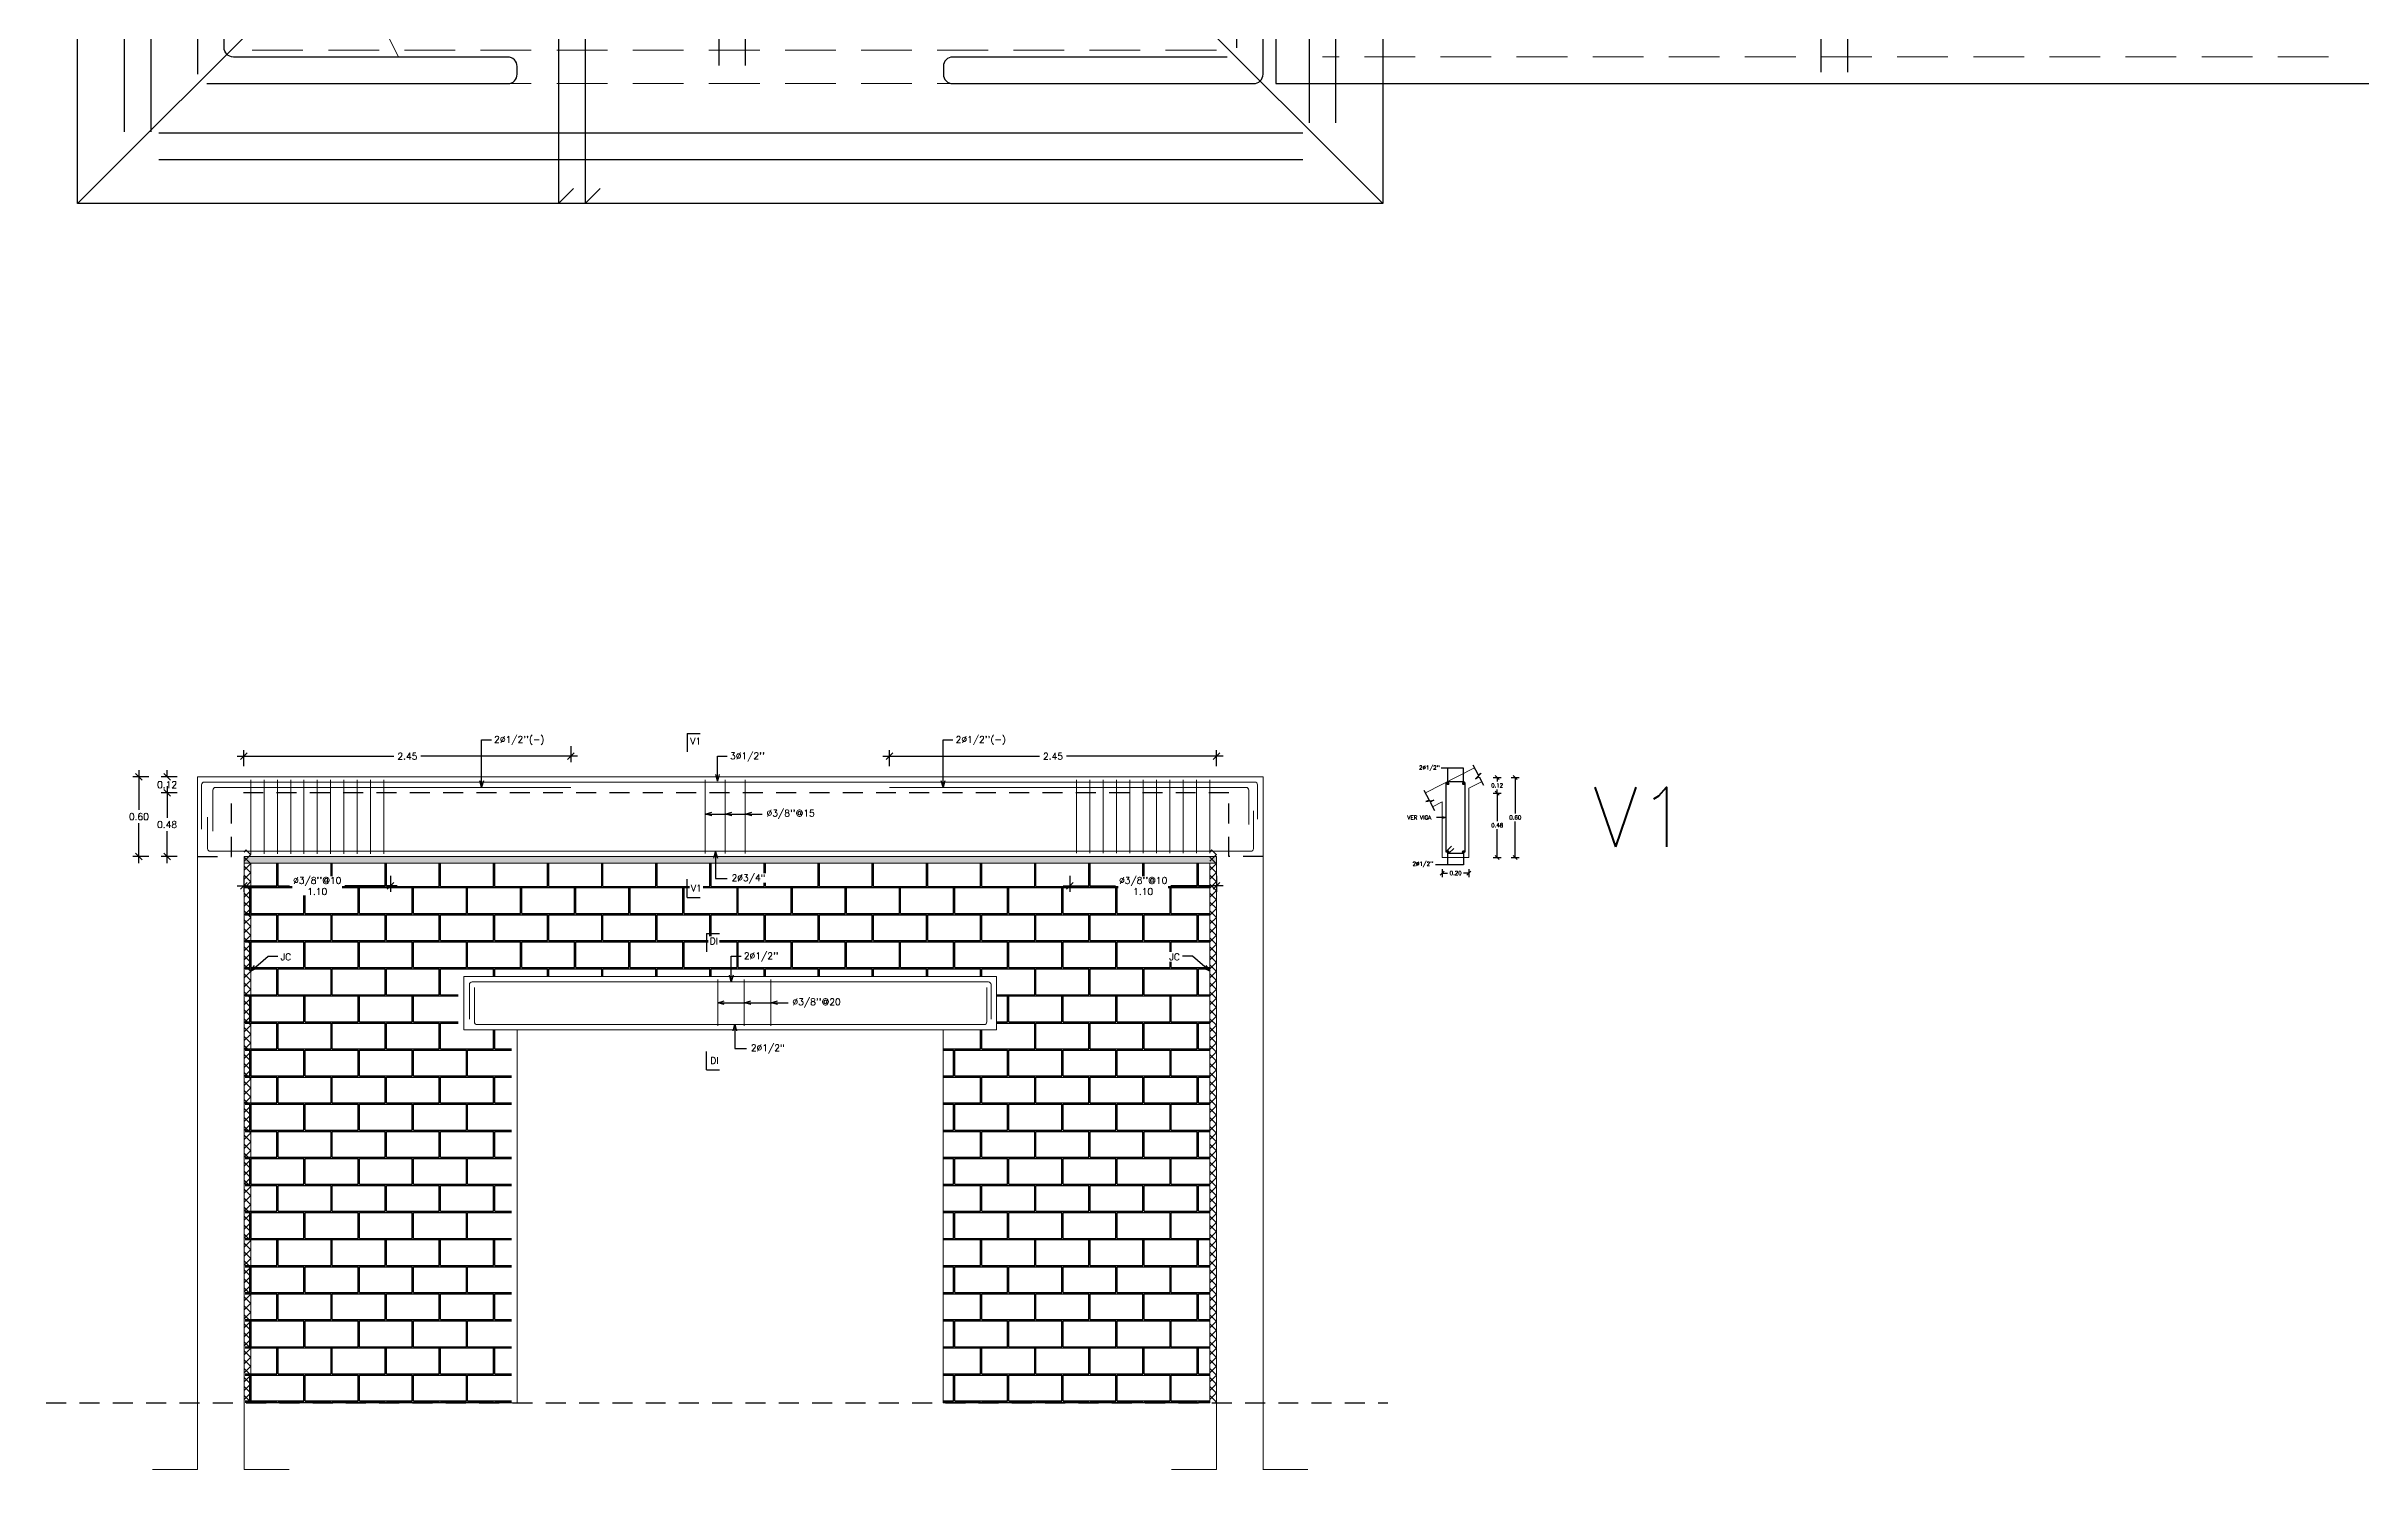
# Model space of a CAD drawing. Header units: metres. Extents: x -44 to 358, y -286 to 66.
# Drawn here: x 17.16 to 34.54, y -50.52 to -39.74 of the extents above; entities that cross this region are included whole.
import ezdxf

# ---------------------------------------------------------------- set-up
doc = ezdxf.new("R2010")
doc.units = ezdxf.units.M
doc.header["$LTSCALE"] = 0.3
doc.header["$PDMODE"] = 3
for name, pattern in [('CONTINU', [0]), ('DASHED', [0.75, 0.5, -0.25]), ('HIDDEN', [9.525, 6.35, -3.175])]:
    doc.linetypes.add(name, pattern=pattern)
doc.layers.add('A-WALL', color=7, linetype='Continuous', lineweight=30)
doc.layers.add('VIGAS', color=1, linetype='HIDDEN', lineweight=15)
for name, color, linetype in [('ACERO', 5, 'Continuous'), ('BP', 3, 'Continuous'), ('DIMTEXTO', 4, 'Continuous'), ('HATCH', 8, 'Continuous'), ('HATCH MUROS', 8, 'Continuous'), ('Losas', 8, 'Continuous'), ('REBAR', 5, 'Continuous'), ('SECCION', 1, 'Continuous'), ('texto acero', 4, 'Continuous')]:
    doc.layers.add(name, color=color, linetype=linetype)
doc.styles.add('RomanS', font='romans.shx')
doc.styles.add('SIMPLEX', font='simplex_.ttf', dxfattribs={"height": 0.2})
doc.styles.add('SMPLEX', font='simplex.shx')
doc.dimstyles.new('D-15', dxfattribs={"dimscale": 0.15, "dimtxt": 0.2, "dimasz": 0.2, "dimexe": 0.18, "dimexo": 0.2, "dimgap": 0.1, "dimtad": 0, "dimtih": 1, "dimtoh": 1, "dimzin": 0, "dimdsep": 46, "dimtxsty": 'SMPLEX', "dimblk": 'OBLIQUE', "dimcen": 0.09, "dimdle": 0.2, "dimclrd": 4, "dimclre": 4, "dimclrt": 4, "dimadec": 0, "dimazin": 0, "dimtfac": 1, "dimtofl": 0, "dimtmove": 0, "dimatfit": 3, "dimldrblk": 'OPEN30', "dimfxl": 1, "dimtolj": 1, "dimtzin": 0, "dimarcsym": 0})
doc.dimstyles.new('DIM-15', dxfattribs={"dimscale": 0.15, "dimtxt": 0.2, "dimasz": 0.2, "dimexe": 0.2, "dimexo": 0.1, "dimgap": 0.1, "dimtad": 0, "dimtih": 1, "dimtoh": 1, "dimzin": 0, "dimdsep": 46, "dimtxsty": 'RomanS', "dimblk1": 'OBLIQUE', "dimblk2": 'OBLIQUE', "dimsah": 1, "dimcen": 0.09, "dimclrd": 4, "dimclre": 4, "dimclrt": 4, "dimadec": 0, "dimazin": 0, "dimtfac": 1, "dimtofl": 0, "dimtmove": 1, "dimatfit": 3, "dimldrblk": 'OBLIQUE', "dimfxl": 0.2, "dimfxlon": 1, "dimtolj": 1, "dimtzin": 0, "dimarcsym": 0})
doc.dimstyles.new('DIM-25', dxfattribs={"dimscale": 0.25, "dimtxt": 0.2, "dimasz": 0.2, "dimexe": 0.18, "dimexo": 0.2, "dimgap": 0.1, "dimtad": 0, "dimtih": 1, "dimtoh": 1, "dimzin": 0, "dimdsep": 46, "dimtxsty": 'SMPLEX', "dimblk": 'OBLIQUE', "dimcen": 0.09, "dimdle": 0.2, "dimclrd": 4, "dimclre": 4, "dimclrt": 4, "dimadec": 0, "dimazin": 0, "dimtfac": 1, "dimtofl": 0, "dimtmove": 0, "dimatfit": 3, "dimldrblk": 'OPEN30', "dimfxl": 0.3, "dimfxlon": 1, "dimtolj": 1, "dimtzin": 0, "dimarcsym": 0})
pattern_1 = [(0, (0, 3.9351), (0.2032, 0.2032), [0.396875, -0.009525]), (0, (-0.2032, 3.94462), (0.2032, 0.2032), [0.396875, -0.009525]), (90, (0, 3.9351), (-0.2032, 0.2032), [-0.212725, 0.193675]), (90, (-0.00953, 3.9351), (-0.2032, 0.2032), [-0.212725, 0.193675])]

# ---------------------------------------------------------------- blocks, each defined once
blk = doc.blocks.new('A$C2bbc346b')
at = {"layer": 'A-WALL', "color": 7, "true_color": 0xffffff}
for points in [[(1.349, -19.789), (0.27, -19.789, -0.414214), (0.2, -19.719), (0.2, -19.24), (0, -19.24), (0, -19.919)], [(7.73, -19.789), (5.67, -19.789, 0.414214), (5.6, -19.859), (5.6, -19.919, 0.414214), (5.67, -19.989), (7.93, -19.989, 0.414214), (8, -19.919), (8, -19.659, 0.414214), (7.93, -19.589), (7.87, -19.589, 0.414214), (7.8, -19.659), (7.8, -19.719)], [(0.07, -19.989), (2.33, -19.989, 0.414213), (2.4, -19.919), (2.4, -19.859, 0.414214), (2.33, -19.789), (1.249, -19.789)]]:
    blk.add_lwpolyline(points, format="xyb", dxfattribs=at)
blk = doc.blocks.new('_OBLIQUE')
at = {"color": 0, "linetype": 'ByBlock'}
blk.add_line((-0.5, -0.5), (0.5, 0.5), dxfattribs=at)
blk = doc.blocks.new('*D1124')
at = {"layer": 'DEFPOINTS', "color": 0, "linetype": 'Continuous', "transparency": 16777216}
for p in [(18.064, -45.339), (18.542, -45.339), (18.292, -45.819)]:
    blk.add_point(p, dxfattribs=at)
at = {"layer": 'DIMTEXTO', "color": 4, "linetype": 'Continuous', "lineweight": -2, "transparency": 16777216}
for p, q in [((18.139, -45.339), (18.019, -45.339)), ((18.064, -45.289), (18.064, -45.529)), ((18.064, -45.869), (18.064, -45.629)), ((18.139, -45.819), (18.019, -45.819))]:
    blk.add_line(p, q, dxfattribs=at)
at = {"layer": 'DIMTEXTO', "color": 4, "linetype": 'Continuous', "lineweight": -2, "transparency": 16777216, "xscale": 0.05, "yscale": 0.05, "zscale": 0.05}
for p, rotation in [((18.064, -45.339), 90), ((18.064, -45.819), 270)]:
    blk.add_blockref('_OBLIQUE', p, dxfattribs=dict(at, rotation=rotation))
at = {"layer": 'DIMTEXTO', "color": 4, "linetype": 'Continuous', "transparency": 16777216, "insert": (18.064, -45.579), "char_height": 0.05, "attachment_point": 5, "style": 'SMPLEX'}
blk.add_mtext('\\A1;0.48', dxfattribs=at)
blk = doc.blocks.new('_Open30')
at = {"color": 0, "lineweight": -2}
for p, q in [((-1, 0.27), (0, 0)), ((0, 0), (-1, -0.27)), ((0, 0), (-1, 0))]:
    blk.add_line(p, q, dxfattribs=at)
blk = doc.blocks.new('*D1125')
at = {"layer": 'DEFPOINTS', "color": 0, "linetype": 'Continuous', "transparency": 16777216}
for p in [(18.292, -45.219), (17.852, -45.819), (18.542, -45.819)]:
    blk.add_point(p, dxfattribs=at)
at = {"layer": 'DIMTEXTO', "color": 4, "linetype": 'Continuous', "lineweight": -2, "transparency": 16777216}
for p, q in [((17.852, -45.169), (17.852, -45.469)), ((17.927, -45.219), (17.807, -45.219)), ((17.852, -45.869), (17.852, -45.569)), ((17.927, -45.819), (17.807, -45.819))]:
    blk.add_line(p, q, dxfattribs=at)
at = {"layer": 'DIMTEXTO', "color": 4, "linetype": 'Continuous', "lineweight": -2, "transparency": 16777216, "xscale": 0.05, "yscale": 0.05, "zscale": 0.05}
for p, rotation in [((17.852, -45.219), 90), ((17.852, -45.819), 270)]:
    blk.add_blockref('_OBLIQUE', p, dxfattribs=dict(at, rotation=rotation))
at = {"layer": 'DIMTEXTO', "color": 4, "linetype": 'Continuous', "transparency": 16777216, "insert": (17.852, -45.519), "char_height": 0.05, "attachment_point": 5, "style": 'SMPLEX'}
blk.add_mtext('\\A1;0.60', dxfattribs=at)
blk = doc.blocks.new('*D1129')
at = {"layer": 'DEFPOINTS', "color": 0, "transparency": 16777216}
for p in [(18.064, -45.219), (18.292, -45.219), (18.542, -45.339)]:
    blk.add_point(p, dxfattribs=at)
at = {"layer": 'DIMTEXTO', "color": 4, "lineweight": -2, "transparency": 16777216}
for p, q in [((18.064, -45.219), (18.064, -45.169)), ((18.139, -45.219), (18.019, -45.219)), ((18.139, -45.339), (18.019, -45.339)), ((18.064, -45.339), (18.064, -45.389))]:
    blk.add_line(p, q, dxfattribs=at)
at = {"layer": 'DIMTEXTO', "color": 4, "lineweight": -2, "transparency": 16777216, "xscale": 0.05, "yscale": 0.05, "zscale": 0.05}
for p, rotation in [((18.064, -45.219), 270), ((18.064, -45.339), 90)]:
    blk.add_blockref('_OBLIQUE', p, dxfattribs=dict(at, rotation=rotation))
at = {"layer": 'DIMTEXTO', "color": 4, "transparency": 16777216, "insert": (18.064, -45.279), "char_height": 0.05, "attachment_point": 5, "style": 'SMPLEX'}
blk.add_mtext('\\A1;0.12', dxfattribs=at)
blk = doc.blocks.new('*D1126')
at = {"layer": 'DEFPOINTS', "color": 0, "linetype": 'Continuous', "transparency": 16777216}
for p in [(27.838, -45.225), (28.186, -45.225), (27.838, -45.825)]:
    blk.add_point(p, dxfattribs=at)
at = {"layer": 'DIMTEXTO', "color": 4, "linetype": 'Continuous', "lineweight": -2, "transparency": 16777216}
for p, q in [((28.156, -45.225), (28.216, -45.225)), ((28.186, -45.225), (28.186, -45.495)), ((28.186, -45.825), (28.186, -45.555)), ((28.156, -45.825), (28.216, -45.825))]:
    blk.add_line(p, q, dxfattribs=at)
at = {"layer": 'DIMTEXTO', "color": 4, "linetype": 'Continuous', "lineweight": -2, "transparency": 16777216, "xscale": 0.03, "yscale": 0.03, "zscale": 0.03}
for p, rotation in [((28.186, -45.225), 90), ((28.186, -45.825), 270)]:
    blk.add_blockref('_OBLIQUE', p, dxfattribs=dict(at, rotation=rotation))
at = {"layer": 'DIMTEXTO', "color": 4, "linetype": 'Continuous', "lineweight": 0, "transparency": 16777216, "insert": (28.186, -45.525), "char_height": 0.03, "attachment_point": 5, "style": 'SMPLEX'}
blk.add_mtext('\\A1;0.60', dxfattribs=at)
blk = doc.blocks.new('*D1127')
at = {"layer": 'DEFPOINTS', "color": 0, "linetype": 'Continuous', "transparency": 16777216}
for p in [(27.838, -45.342), (28.05, -45.342), (27.838, -45.825)]:
    blk.add_point(p, dxfattribs=at)
at = {"layer": 'DIMTEXTO', "color": 4, "linetype": 'Continuous', "lineweight": -2, "transparency": 16777216}
for p, q in [((28.02, -45.342), (28.08, -45.342)), ((28.05, -45.342), (28.05, -45.554)), ((28.05, -45.825), (28.05, -45.614)), ((28.02, -45.825), (28.08, -45.825))]:
    blk.add_line(p, q, dxfattribs=at)
at = {"layer": 'DIMTEXTO', "color": 4, "linetype": 'Continuous', "lineweight": -2, "transparency": 16777216, "xscale": 0.03, "yscale": 0.03, "zscale": 0.03}
for p, rotation in [((28.05, -45.342), 90), ((28.05, -45.825), 270)]:
    blk.add_blockref('_OBLIQUE', p, dxfattribs=dict(at, rotation=rotation))
at = {"layer": 'DIMTEXTO', "color": 4, "linetype": 'Continuous', "lineweight": 0, "transparency": 16777216, "insert": (28.05, -45.584), "char_height": 0.03, "attachment_point": 5, "style": 'SMPLEX'}
blk.add_mtext('\\A1;0.48', dxfattribs=at)
blk = doc.blocks.new('*D1128')
at = {"layer": 'DEFPOINTS', "color": 0, "linetype": 'Continuous', "transparency": 16777216}
for p in [(27.638, -45.225), (27.838, -45.342), (28.05, -45.225)]:
    blk.add_point(p, dxfattribs=at)
at = {"layer": 'DIMTEXTO', "color": 4, "linetype": 'Continuous', "lineweight": -2, "transparency": 16777216}
for p, q in [((28.02, -45.225), (28.08, -45.225)), ((28.02, -45.342), (28.08, -45.342)), ((28.05, -45.225), (28.05, -45.254)), ((28.05, -45.342), (28.05, -45.314))]:
    blk.add_line(p, q, dxfattribs=at)
at = {"layer": 'DIMTEXTO', "color": 4, "linetype": 'Continuous', "lineweight": -2, "transparency": 16777216, "xscale": 0.03, "yscale": 0.03, "zscale": 0.03}
for p, rotation in [((28.05, -45.225), 90), ((28.05, -45.342), 270)]:
    blk.add_blockref('_OBLIQUE', p, dxfattribs=dict(at, rotation=rotation))
at = {"layer": 'DIMTEXTO', "color": 4, "linetype": 'Continuous', "lineweight": 0, "transparency": 16777216, "insert": (28.05, -45.284), "char_height": 0.03, "attachment_point": 5, "style": 'SMPLEX'}
blk.add_mtext('\\A1;0.12', dxfattribs=at)
blk = doc.blocks.new('*D1130')
at = {"layer": 'DEFPOINTS', "color": 0, "linetype": 'Continuous', "transparency": 16777216}
for p in [(27.838, -45.305), (27.638, -45.422), (27.638, -45.942)]:
    blk.add_point(p, dxfattribs=at)
at = {"layer": 'DIMTEXTO', "color": 4, "linetype": 'Continuous', "lineweight": -2, "transparency": 16777216}
for p, q in [((27.638, -45.912), (27.638, -45.972)), ((27.638, -45.942), (27.677, -45.942)), ((27.838, -45.942), (27.798, -45.942)), ((27.838, -45.912), (27.838, -45.972))]:
    blk.add_line(p, q, dxfattribs=at)
at = {"layer": 'DIMTEXTO', "color": 4, "linetype": 'Continuous', "lineweight": -2, "transparency": 16777216, "xscale": 0.03, "yscale": 0.03, "zscale": 0.03, "rotation": 180}
blk.add_blockref('_OBLIQUE', (27.638, -45.942), dxfattribs=at)
at = {"layer": 'DIMTEXTO', "color": 4, "linetype": 'Continuous', "lineweight": -2, "transparency": 16777216, "xscale": 0.03, "yscale": 0.03, "zscale": 0.03}
blk.add_blockref('_OBLIQUE', (27.838, -45.942), dxfattribs=at)
at = {"layer": 'DIMTEXTO', "color": 4, "linetype": 'Continuous', "lineweight": 0, "transparency": 16777216, "insert": (27.738, -45.942), "char_height": 0.03, "attachment_point": 5, "style": 'SMPLEX'}
blk.add_mtext('\\A1;0.20', dxfattribs=at)
blk = doc.blocks.new('*D1253')
at = {"layer": 'DEFPOINTS', "color": 0, "linetype": 'Continuous', "transparency": 16777216}
for p in [(21.095, 0), (21.095, -55.766), (18.641, -56.469)]:
    blk.add_point(p, dxfattribs=at)
at = {"layer": 'DIMTEXTO', "color": 4, "linetype": 'Continuous', "lineweight": -2, "transparency": 16777216}
for p, q in [((18.591, -55.766), (19.767, -55.766)), ((18.641, -55.841), (18.641, -55.721)), ((21.145, -55.766), (19.969, -55.766)), ((21.095, -55.691), (21.095, -55.811))]:
    blk.add_line(p, q, dxfattribs=at)
at = {"layer": 'DIMTEXTO', "color": 4, "linetype": 'Continuous', "lineweight": -2, "transparency": 16777216, "xscale": 0.05, "yscale": 0.05, "zscale": 0.05, "rotation": 180}
blk.add_blockref('_OBLIQUE', (18.641, -55.766), dxfattribs=at)
at = {"layer": 'DIMTEXTO', "color": 4, "linetype": 'Continuous', "lineweight": -2, "transparency": 16777216, "xscale": 0.05, "yscale": 0.05, "zscale": 0.05}
blk.add_blockref('_OBLIQUE', (21.095, -55.766), dxfattribs=at)
at = {"layer": 'DIMTEXTO', "color": 4, "linetype": 'Continuous', "transparency": 16777216, "insert": (19.868, -55.766), "char_height": 0.05, "attachment_point": 5, "style": 'SMPLEX'}
blk.add_mtext('\\A1;2.45', dxfattribs=at)
blk = doc.blocks.new('*D1260')
at = {"layer": 'DEFPOINTS', "color": 0, "linetype": 'Continuous', "transparency": 16777216}
for p in [(21.095, 3.381), (21.095, -52.385), (18.641, -53.138)]:
    blk.add_point(p, dxfattribs=at)
at = {"layer": 'DIMTEXTO', "color": 4, "linetype": 'Continuous', "lineweight": -2, "transparency": 16777216}
for p, q in [((21.095, -52.31), (21.095, -52.43)), ((18.591, -52.385), (19.767, -52.385)), ((18.641, -52.46), (18.641, -52.34)), ((21.145, -52.385), (19.969, -52.385))]:
    blk.add_line(p, q, dxfattribs=at)
at = {"layer": 'DIMTEXTO', "color": 4, "linetype": 'Continuous', "lineweight": -2, "transparency": 16777216, "xscale": 0.05, "yscale": 0.05, "zscale": 0.05, "rotation": 180}
blk.add_blockref('_OBLIQUE', (18.641, -52.385), dxfattribs=at)
at = {"layer": 'DIMTEXTO', "color": 4, "linetype": 'Continuous', "lineweight": -2, "transparency": 16777216, "xscale": 0.05, "yscale": 0.05, "zscale": 0.05}
blk.add_blockref('_OBLIQUE', (21.095, -52.385), dxfattribs=at)
at = {"layer": 'DIMTEXTO', "color": 4, "linetype": 'Continuous', "transparency": 16777216, "insert": (19.868, -52.385), "char_height": 0.05, "attachment_point": 5, "style": 'SMPLEX'}
blk.add_mtext('\\A1;2.45', dxfattribs=at)
blk = doc.blocks.new('*D1266')
at = {"layer": 'DEFPOINTS', "color": 0, "linetype": 'Continuous', "transparency": 16777216}
for p in [(18.641, -45.869), (19.741, -45.869), (19.741, -46.039)]:
    blk.add_point(p, dxfattribs=at)
at = {"layer": 'DIMTEXTO', "color": 4, "linetype": 'Continuous', "lineweight": -2, "transparency": 16777216}
for p, q in [((18.591, -46.039), (18.984, -46.039)), ((18.641, -45.964), (18.641, -46.084)), ((19.791, -46.039), (19.398, -46.039)), ((19.741, -45.964), (19.741, -46.084))]:
    blk.add_line(p, q, dxfattribs=at)
at = {"layer": 'DIMTEXTO', "color": 4, "linetype": 'Continuous', "lineweight": -2, "transparency": 16777216, "xscale": 0.05, "yscale": 0.05, "zscale": 0.05, "rotation": 180}
blk.add_blockref('_OBLIQUE', (18.641, -46.039), dxfattribs=at)
at = {"layer": 'DIMTEXTO', "color": 4, "linetype": 'Continuous', "lineweight": -2, "transparency": 16777216, "xscale": 0.05, "yscale": 0.05, "zscale": 0.05}
blk.add_blockref('_OBLIQUE', (19.741, -46.039), dxfattribs=at)
at = {"layer": 'DIMTEXTO', "color": 4, "linetype": 'Continuous', "transparency": 16777216, "insert": (19.191, -46.039), "char_height": 0.05, "attachment_point": 5, "style": 'SMPLEX', "bg_fill": 3, "box_fill_scale": 1.1, "bg_fill_color": 256, "bg_fill_true_color": 13158600, "bg_fill_transparency": 0}
blk.add_mtext("\\A1;%%C3/8''@10\\P1.10", dxfattribs=at)
blk = doc.blocks.new('*D1263')
at = {"layer": 'DEFPOINTS', "color": 0, "linetype": 'Continuous', "transparency": 16777216}
for p in [(24.842, -45.869), (25.942, -45.869), (24.842, -46.039)]:
    blk.add_point(p, dxfattribs=at)
at = {"layer": 'DIMTEXTO', "color": 4, "linetype": 'Continuous', "lineweight": -2, "transparency": 16777216}
for p, q in [((24.792, -46.039), (25.185, -46.039)), ((24.842, -45.964), (24.842, -46.084)), ((25.992, -46.039), (25.599, -46.039)), ((25.942, -45.964), (25.942, -46.084))]:
    blk.add_line(p, q, dxfattribs=at)
at = {"layer": 'DIMTEXTO', "color": 4, "linetype": 'Continuous', "lineweight": -2, "transparency": 16777216, "xscale": 0.05, "yscale": 0.05, "zscale": 0.05, "rotation": 180}
blk.add_blockref('_OBLIQUE', (24.842, -46.039), dxfattribs=at)
at = {"layer": 'DIMTEXTO', "color": 4, "linetype": 'Continuous', "lineweight": -2, "transparency": 16777216, "xscale": 0.05, "yscale": 0.05, "zscale": 0.05}
blk.add_blockref('_OBLIQUE', (25.942, -46.039), dxfattribs=at)
at = {"layer": 'DIMTEXTO', "color": 4, "linetype": 'Continuous', "transparency": 16777216, "insert": (25.392, -46.039), "char_height": 0.05, "attachment_point": 5, "style": 'SMPLEX', "bg_fill": 3, "box_fill_scale": 1.1, "bg_fill_color": 256, "bg_fill_true_color": 13158600, "bg_fill_transparency": 0}
blk.add_mtext("\\A1;%%C3/8''@10\\P1.10", dxfattribs=at)
blk = doc.blocks.new('*D1264')
at = {"layer": 'DEFPOINTS', "color": 0, "linetype": 'Continuous', "transparency": 16777216}
for p in [(21.095, 10.7), (21.095, -45.066), (18.641, -45.869)]:
    blk.add_point(p, dxfattribs=at)
at = {"layer": 'DIMTEXTO', "color": 4, "linetype": 'Continuous', "lineweight": -2, "transparency": 16777216}
for p, q in [((18.641, -45.141), (18.641, -45.021)), ((21.095, -44.991), (21.095, -45.111)), ((18.591, -45.066), (19.767, -45.066)), ((21.145, -45.066), (19.969, -45.066))]:
    blk.add_line(p, q, dxfattribs=at)
at = {"layer": 'DIMTEXTO', "color": 4, "linetype": 'Continuous', "lineweight": -2, "transparency": 16777216, "xscale": 0.05, "yscale": 0.05, "zscale": 0.05, "rotation": 180}
blk.add_blockref('_OBLIQUE', (18.641, -45.066), dxfattribs=at)
at = {"layer": 'DIMTEXTO', "color": 4, "linetype": 'Continuous', "lineweight": -2, "transparency": 16777216, "xscale": 0.05, "yscale": 0.05, "zscale": 0.05}
blk.add_blockref('_OBLIQUE', (21.095, -45.066), dxfattribs=at)
at = {"layer": 'DIMTEXTO', "color": 4, "linetype": 'Continuous', "transparency": 16777216, "insert": (19.868, -45.066), "char_height": 0.05, "attachment_point": 5, "style": 'SMPLEX'}
blk.add_mtext('\\A1;2.45', dxfattribs=at)
blk = doc.blocks.new('*D1265')
at = {"layer": 'DEFPOINTS', "color": 0, "linetype": 'Continuous', "transparency": 16777216}
for p in [(25.942, -45.066), (23.488, -45.869), (25.942, -45.869)]:
    blk.add_point(p, dxfattribs=at)
at = {"layer": 'DIMTEXTO', "color": 4, "linetype": 'Continuous', "lineweight": -2, "transparency": 16777216}
for p, q in [((23.488, -45.141), (23.488, -45.021)), ((25.942, -45.141), (25.942, -45.021)), ((23.438, -45.066), (24.614, -45.066)), ((25.992, -45.066), (24.816, -45.066))]:
    blk.add_line(p, q, dxfattribs=at)
at = {"layer": 'DIMTEXTO', "color": 4, "linetype": 'Continuous', "lineweight": -2, "transparency": 16777216, "xscale": 0.05, "yscale": 0.05, "zscale": 0.05, "rotation": 180}
blk.add_blockref('_OBLIQUE', (23.488, -45.066), dxfattribs=at)
at = {"layer": 'DIMTEXTO', "color": 4, "linetype": 'Continuous', "lineweight": -2, "transparency": 16777216, "xscale": 0.05, "yscale": 0.05, "zscale": 0.05}
blk.add_blockref('_OBLIQUE', (25.942, -45.066), dxfattribs=at)
at = {"layer": 'DIMTEXTO', "color": 4, "linetype": 'Continuous', "transparency": 16777216, "insert": (24.715, -45.066), "char_height": 0.05, "attachment_point": 5, "style": 'SMPLEX'}
blk.add_mtext('\\A1;2.45', dxfattribs=at)

msp = doc.modelspace()

# ---------------------------------------------------------------- hatches: boundary and pattern name
at = {"layer": 'HATCH', "ltscale": 0.2}
h = msp.add_hatch(dxfattribs=at)
h.set_pattern_fill('AR-B816C', color=256, scale=0.001)
h.set_pattern_definition(pattern_1)
h.paths.add_polyline_path([(20.6503275, -47.1193045), (20.2503275, -47.1193045), (20.2503275, -46.7196257), (24.291529, -46.7196257), (24.291529, -45.8692064), (18.6496723, -45.8692064), (18.6496723, -49.9193053), (20.6503275, -49.9193053)])
h.paths.add_polyline_path([(18.8619792, -46.6095956), (18.9607887, -46.6095956), (18.9607887, -46.5345956), (18.8619792, -46.5345956)], flags=16)
h = msp.add_hatch(dxfattribs=at)
h.set_pattern_fill('AR-B816C', color=256, scale=0.001)
h.set_pattern_definition(pattern_1)
h.paths.add_polyline_path([(25.891985, -45.8692064), (23.891529, -45.8692064), (23.891529, -46.7196257), (24.291529, -46.7196257), (24.291529, -47.1193045), (23.891529, -47.1193045), (23.891529, -49.919304), (25.891985, -49.919304)])
h.paths.add_polyline_path([(25.5810678, -46.6095956), (25.6798773, -46.6095956), (25.6798773, -46.5345956), (25.5810678, -46.5345956)], flags=16)
at = {"layer": 'HATCH MUROS', "lineweight": 20}
h = msp.add_hatch(dxfattribs=at)
h.set_pattern_fill('ANSI37', color=8, scale=0.015, style=0)
h.set_pattern_definition([(45, (0, 3.935094), (-0.03367596, 0.03367596), []), (135, (0, 3.935094), (-0.03367596, -0.03367596), [])])
h.paths.add_polyline_path([(18.6413288, -49.9193059), (18.6913288, -49.9193059), (18.6913299, -45.7692064), (18.6413299, -45.7692064)])
at = {"layer": 'HATCH MUROS'}
h = msp.add_hatch(dxfattribs=at)
h.set_pattern_fill('AR-SAND', color=256, scale=0.002, style=0)
h.set_pattern_definition([(37.5, (0, 3.835094), (-0.00320006, 0.09788265), [0, -0.077216, 0, -0.08636, 0, -0.08255]), (7.5, (0, 3.8351), (0.08990466, 0.14336502), [0, -0.041656, 0, -0.069596, 0, -0.02667]), (327.5, (-0.06248, 3.835094), (0.15819847, 0.00028744), [0, -0.0254, 0, -0.09144, 0, -0.11938]), (317.5, (-0.06248, 3.8351), (0.1527113, 0.04458586), [0, -0.0127, 0, -0.059944, 0, -0.06858])])
h.paths.add_polyline_path([(25.941985, -45.8692064), (25.941985, -45.8192045), (18.6413299, -45.8192045), (18.6413299, -45.8692064)])
at = {"layer": 'HATCH MUROS', "lineweight": 20}
h = msp.add_hatch(dxfattribs=at)
h.set_pattern_fill('ANSI37', color=8, scale=0.015, style=0)
h.set_pattern_definition([(45, (7.250655, 3.935094), (-0.03367596, 0.03367596), []), (135, (7.250655, 3.935094), (-0.03367596, -0.03367596), [])])
h.paths.add_polyline_path([(25.8919838, -49.9193059), (25.9419838, -49.9193059), (25.941985, -45.7692064), (25.891985, -45.7692064)])

# ---------------------------------------------------------------- linework, layer by layer
at = {"layer": 'ACERO', "ltscale": 0.2}
for p, q in [((17.744154, -40.3785001), (17.744154, -33.3494774)), ((17.944154, -40.3785001), (17.944154, -33.3494774)), ((26.639816, -40.3118343), (26.639816, -33.3494774)), ((26.839816, -40.3118343), (26.839816, -33.3494774)), ((22.2076264, -39.8818051), (22.2076264, -36.9146939)), ((22.4076264, -39.8818051), (22.4076264, -36.9146939)), ((26.5897572, -40.3893895), (18.0006481, -40.3893895)), ((26.5897572, -40.5893895), (18.0006481, -40.5893895))]:
    msp.add_line(p, q, dxfattribs=at)
at = {"layer": 'ACERO'}
for p, q in [((30.4824865, -39.9313201), (30.4824865, -38.3202885)), ((30.6824865, -39.9313201), (30.6824865, -38.3202885)), ((27.6681854, -45.7855605, 0.4671289), (27.6681854, -45.2683413)), ((27.798439, -45.2583413), (27.6781854, -45.2583413)), ((27.808439, -45.7855605, 0.4671289), (27.808439, -45.2683413)), ((27.6683342, -45.7775778, 0.4671289), (27.7063111, -45.741387, 0.4671289)), ((27.798439, -45.7955605, 0.4671289), (27.6781854, -45.7955605, 0.4671289)), ((27.6863371, -45.7934724, 0.4671289), (27.7243141, -45.7572816, 0.4671289))]:
    msp.add_line(p, q, dxfattribs=at)
at = {"layer": 'ACERO', "linetype": 'Continuous', "lineweight": 0}
for p, q in [((18.3432662, -45.259262), (26.2305823, -45.2592672)), ((18.4278174, -45.299262), (21.0948816, -45.2992638)), ((18.6916645, -45.2417894), (18.6916645, -45.7987213)), ((18.7916645, -45.2417894), (18.7916645, -45.7987213)), ((18.8916645, -45.2417894), (18.8916645, -45.7987213)), ((18.9916645, -45.2417894), (18.9916645, -45.7987213)), ((19.0916645, -45.2417894), (19.0916645, -45.7987213)), ((19.1916645, -45.2417894), (19.1916645, -45.7987213)), ((19.2916645, -45.2417894), (19.2916645, -45.7987213)), ((19.3916645, -45.2417894), (19.3916645, -45.7987213)), ((19.4916645, -45.2417894), (19.4916645, -45.7987213)), ((19.5916645, -45.2417894), (19.5916645, -45.7987213)), ((19.6916645, -45.2417894), (19.6916645, -45.7987213)), ((22.1027662, -45.2417901), (22.1027662, -45.7947851)), ((22.2527662, -45.2417901), (22.2527662, -45.7947851)), ((22.4027662, -45.2417901), (22.4027662, -45.7947851)), ((23.4884333, -45.2992654), (26.1648691, -45.2992672)), ((24.8916504, -45.2417894), (24.8916504, -45.7936685)), ((24.9916504, -45.2417894), (24.9916504, -45.7936685)), ((25.0916504, -45.2417894), (25.0916504, -45.7936685)), ((25.1916504, -45.2417894), (25.1916504, -45.7936685)), ((25.2916504, -45.2417894), (25.2916504, -45.7936685)), ((25.3916504, -45.2417894), (25.3916504, -45.7936685)), ((25.4916504, -45.2417894), (25.4916504, -45.7936685)), ((25.5916504, -45.2417894), (25.5916504, -45.7936685)), ((25.6916504, -45.2417894), (25.6916504, -45.7936685)), ((25.7916504, -45.2417894), (25.7916504, -45.7936685)), ((25.8916504, -45.2417894), (25.8916504, -45.7936685)), ((18.3679199, -45.5228942), (18.3679199, -45.7590896)), ((26.220768, -45.4759851), (26.220768, -45.7590948)), ((18.3879199, -45.7790896), (26.200768, -45.7790948)), ((20.3533878, -46.7595901), (24.2301264, -46.7595901)), ((22.197489, -46.7421113), (22.197489, -47.0901055)), ((22.397489, -46.7421113), (22.397489, -47.0901055)), ((22.597489, -46.7421113), (22.597489, -47.0901055)), ((20.3913205, -47.0793401), (24.1983324, -47.0793401))]:
    msp.add_line(p, q, dxfattribs=at)
at = {"layer": 'ACERO'}
for points in [[(21.1146373, -38.9444623), (21.0021372, -38.8319623), (21.0021372, -40.9168185), (21.1146372, -40.8043185)], [(21.3146373, -38.9444622), (21.2021372, -38.8319622), (21.2021372, -40.9168185), (21.3146372, -40.8043185)]]:
    msp.add_lwpolyline(points, dxfattribs=at)
at = {"layer": 'ACERO', "linetype": 'Continuous', "lineweight": 0}
for points in [[(18.3432662, -45.259262, 0.4142135624), (18.3232662, -45.279262), (18.3232662, -45.6132228)], [(18.4278174, -45.299262, 0.4142135624), (18.4078174, -45.319262), (18.4078174, -45.6269834)], [(26.1648691, -45.2992672, -0.4142135624), (26.1848691, -45.3192672), (26.1848691, -45.5776862)], [(26.2305823, -45.2592672, -0.4142135624), (26.2505823, -45.2792672), (26.2505823, -45.5376862)], [(20.3533878, -46.7595901, 0.4142135624), (20.3333878, -46.7795901), (20.3333878, -47.0380091)], [(24.2301264, -46.7595901, -0.4142135624), (24.2501264, -46.7795901), (24.2501264, -47.0380091)], [(20.3913205, -47.0793401, -0.4142135624), (20.3713205, -47.0593401), (20.3713205, -46.8009211)], [(24.1983324, -47.0793401, 0.4142135624), (24.2183324, -47.0593401), (24.2183324, -46.8009211)]]:
    msp.add_lwpolyline(points, format="xyb", dxfattribs=at)
at = {"layer": 'ACERO', "const_width": 0.012}
for points in [[(27.6860758, -45.2706824, 1), (27.6740758, -45.2706824, 1)], [(27.8030673, -45.2703743, 1), (27.7910673, -45.2703743, 1)], [(27.8024131, -45.7837897, 1), (27.7904131, -45.7837897, 1)]]:
    msp.add_lwpolyline(points, format="xyb", close=True, dxfattribs=at)
at = {"layer": 'ACERO', "const_width": 0.012, "elevation": 0.4671289}
for points in [[(27.6862614, -45.7837897, 1), (27.6742614, -45.7837897, 1)], [(27.8027424, -45.7833462, 1), (27.7907424, -45.7833462, 1)]]:
    msp.add_lwpolyline(points, format="xyb", close=True, dxfattribs=at)
at = {"layer": 'ACERO'}
for centre, start, end in [((27.6781854, -45.2683413), 90, 180), ((27.798439, -45.2683413), 0, 90)]:
    msp.add_arc(centre, 0.01, start, end, dxfattribs=at)
at = {"layer": 'ACERO', "linetype": 'Continuous', "lineweight": 0}
for centre, start, end in [((18.3879199, -45.7590896), 180, 270), ((26.200768, -45.7590948), 270, 0)]:
    msp.add_arc(centre, 0.02, start, end, dxfattribs=at)
at = {"layer": 'BP', "ltscale": 0.2}
for p, q in [((17.391985, -40.9168185), (17.391985, -32.7168185)), ((27.191985, -32.7168185), (27.191985, -40.9168185)), ((21.491985, -36.8168185), (17.391985, -40.9168185)), ((23.091985, -36.8168185), (27.191985, -40.9168185)), ((27.191985, -40.9168185), (17.391985, -40.9168185))]:
    msp.add_line(p, q, dxfattribs=at)
msp.add_lwpolyline([(26.391985, -38.2178769), (26.3887423, -40.0168185), (39.5919851, -40.0168185), (39.5919851, -40.6277409), (41.9419851, -40.6277409), (41.9419851, -40.0168185), (52.4188047, -40.0168185), (52.4188047, -19.9509213), (47.2719851, -19.9509213), (47.2719851, -20.0277409)], dxfattribs=at)
at = {"layer": 'BP'}
for points in [[(27.8679911, -45.1312329), (27.9059879, -45.2051884), (27.9300507, -45.1928255), (27.8867466, -45.2343604), (27.9138273, -45.2204468), (27.946206, -45.2834673)], [(27.5005072, -45.3200386), (27.538504, -45.3939941), (27.5144412, -45.406357), (27.5734242, -45.3953389), (27.5463434, -45.4092525), (27.5787221, -45.472273)]]:
    msp.add_lwpolyline(points, dxfattribs=at)
at = {"layer": 'DIMTEXTO', "color": 6, "linetype": 'Continuous', "ltscale": 0.01}
for p, q in [((21.9695998, -44.8946854, -1.8111655), (21.9695998, -45.032409, -1.8111655)), ((21.9695998, -44.8946854, -1.8111655), (22.0658237, -44.8946854, -1.8111655)), ((21.9695998, -46.1261741, -1.8111655), (21.9695998, -45.9884506, -1.8111655)), ((21.9695998, -46.1261741, -1.8111655), (22.0658237, -46.1261741, -1.8111655)), ((22.1143227, -46.3950067, -1.8111655), (22.1143227, -46.5327303, -1.8111655)), ((22.1143227, -46.3950067, -1.8111655), (22.2105465, -46.3950067, -1.8111655)), ((22.1143227, -47.419235, -1.8111655), (22.1143227, -47.2815114, -1.8111655)), ((22.1143227, -47.419235, -1.8111655), (22.2105465, -47.419235, -1.8111655))]:
    msp.add_line(p, q, dxfattribs=at)
at = {"layer": 'DIMTEXTO', "elevation": 0.4671289}
for points in [[(27.7958839, -45.2632392), (27.7958839, -45.1554873), (27.6301804, -45.1554873)], [(27.6802614, -45.2661355), (27.6802614, -45.1554873)], [(27.6802614, -45.8803998), (27.6802614, -45.7777897)]]:
    msp.add_lwpolyline(points, dxfattribs=at)
at = {"layer": 'DIMTEXTO'}
msp.add_lwpolyline([(27.7964131, -45.7773552), (27.7964131, -45.8803998), (27.5858217, -45.8803998)], dxfattribs=at)
at = {"layer": 'Losas', "linetype": 'DASHED'}
msp.add_line((17.1570027, -49.9193064), (27.227793, -49.9193028), dxfattribs=at)
for points in [[(18.2919843, -45.8192064), (18.547718, -45.8192064), (18.547718, -45.3392984)], [(26.0362513, -45.3392995), (18.547718, -45.3392984)], [(26.291985, -45.8192064), (26.0362513, -45.8192064), (26.0362513, -45.3392995)]]:
    msp.add_lwpolyline(points, dxfattribs=at)
at = {"layer": 'REBAR', "color": 6, "const_width": 0.00576}
msp.add_lwpolyline([(19.8022529, -39.8196078), (19.3643491, -38.9444535), (18.3400141, -38.7179011)], dxfattribs=at)
at = {"layer": 'SECCION', "linetype": 'CONTINU', "lineweight": 0}
for p, q in [((27.878851, -45.1523702), (27.5113671, -45.3411759)), ((27.83756, -45.3052117), (27.9323549, -45.2565081)), ((27.83756, -45.3052117), (27.83756, -45.8249626)), ((27.63756, -45.4079676), (27.5648709, -45.4453137)), ((27.63756, -45.4079676), (27.63756, -45.8249626)), ((27.83756, -45.8249626), (27.63756, -45.8249626))]:
    msp.add_line(p, q, dxfattribs=at)
at = {"layer": 'VIGAS', "ltscale": 0.2}
for p, q in [((25.941985, -39.7668185), (18.6413299, -39.7668192)), ((34.291985, -39.8168185), (26.7387423, -39.8168185)), ((25.941985, -40.0168185), (18.6413299, -40.0168192)), ((34.291985, -40.0168185), (26.7387423, -40.0168185))]:
    msp.add_line(p, q, dxfattribs=at)
at = {"layer": 'VIGAS', "linetype": 'Continuous', "lineweight": 0}
for p, q in [((18.2919843, -45.2193064), (26.291985, -45.2193028)), ((18.2919843, -45.2193064), (18.2919843, -50.4193062)), ((26.291985, -45.2193028), (26.291985, -50.4193064)), ((25.941985, -45.8192059), (18.6413299, -45.8192045)), ((18.6413299, -45.8192064), (18.6413299, -50.4193064)), ((18.6413299, -45.8692064), (25.941985, -45.8692064)), ((25.941985, -45.8192059), (25.941985, -50.4193062)), ((18.2919843, -50.4193062), (17.9540637, -50.4193064)), ((18.9792506, -50.4193062), (18.6413299, -50.4193064)), ((25.941985, -50.4193062), (25.6040643, -50.4193064)), ((26.6292512, -50.4193062), (26.2913306, -50.4193064))]:
    msp.add_line(p, q, dxfattribs=at)
for points in [[(20.6919851, -47.1193045), (20.6919851, -49.9193053), (18.6913299, -49.9193053), (18.6913299, -45.8692064), (20.6919851, -45.8692064)], [(23.891529, -47.1193045), (23.891529, -49.919304), (25.891985, -49.919304), (25.891985, -45.8692064), (23.891529, -45.8692064)]]:
    msp.add_lwpolyline(points, dxfattribs=at)
msp.add_lwpolyline([(20.2919851, -46.7196257), (24.291529, -46.7196257), (24.291529, -47.1193045), (20.2919851, -47.1193045)], close=True, dxfattribs=at)

# ---------------------------------------------------------------- block references
at = {"layer": 'HATCH', "ltscale": 0.2}
msp.add_blockref('A$C2bbc346b', (18.291985, -20.0287992), dxfattribs=at)

# ---------------------------------------------------------------- texts
at = {"layer": 'DIMTEXTO', "color": 4, "linetype": 'Continuous', "lineweight": 0, "char_height": 0.05, "style": 'SMPLEX'}
for s, insert, attachment_point in [("2%%C1/2''(-)", (20.5191973, -44.9476188), 4), ('V1', (21.9925133, -44.9519158, -1.8111655), 4), ("2%%C1/2''(-)", (23.9842564, -44.9476188), 4), ("3%%C1/2''", (22.2904953, -45.0717743), 4), ("%%C3/8''@15", (22.5643957, -45.5010227, 1.8575108), 4), ('JC', (18.9161368, -46.5720956), 4), ('JC', (25.6673773, -46.5720956), 6), ("%%C3/8''@20", (22.7591185, -46.9174986, 1.8575108), 4), ('2%%C1/2"', (22.4467259, -47.2626005), 4), ('DI', (22.1417907, -47.3492351, -1.8111655), 4)]:
    msp.add_mtext(s, dxfattribs=dict(at, insert=insert, attachment_point=attachment_point))
at = {"layer": 'DIMTEXTO', "color": 4, "char_height": 0.03, "attachment_point": 4, "style": 'SMPLEX'}
for s, insert in [("2%%C1/2''", (27.4635064, -45.1558823, 0.4671289)), ('VER VIGA', (27.3757515, -45.5253638, 0.1950288)), ("2%%C1/2''", (27.4150718, -45.8772088, 1.8575108))]:
    msp.add_mtext(s, dxfattribs=dict(at, insert=insert))
at = {"layer": 'DIMTEXTO', "insert": (28.7644468, -45.5226399), "char_height": 0.448, "attachment_point": 4, "style": 'SIMPLEX'}
msp.add_mtext('V1', dxfattribs=at)

# ---------------------------------------------------------------- dimensions: what is measured, and where the dimension line sits
at = {"layer": 'DIMTEXTO', "linetype": 'Continuous'}
for base, p1, p2, picture, middle in [((21.0948816, -45.0658572), (18.6413299, -45.8692064), (21.0948816, 10.6996982), '*D1264', (19.8681057, -45.0658572)), ((21.0948816, -52.3848317), (18.6413299, -53.1381809), (21.0948816, 3.3807237), '*D1260', (19.8681057, -52.3848317)), ((21.0948816, -55.7655553), (18.6413299, -56.4689046), (21.0948816, 0), '*D1253', (19.8681057, -55.7655553))]:
    dim = msp.add_linear_dim(base=base, p1=p1, p2=p2, dimstyle='DIM-25', dxfattribs=at)
    dim.commit()
    dim.dimension.update_dxf_attribs({"geometry": picture, "text_midpoint": middle})
for base, p1, p2, picture, middle in [((17.8515083, -45.8192037), (18.2919843, -45.2193078), (18.5419843, -45.8192037), '*D1125', (17.8515083, -45.5192558)), ((18.0639741, -45.3392983), (18.2919843, -45.8192037), (18.5419843, -45.3392983), '*D1124', (18.0639741, -45.579251))]:
    dim = msp.add_linear_dim(base=base, p1=p1, p2=p2, angle=90, dimstyle='DIM-25', dxfattribs=at)
    dim.commit()
    dim.dimension.update_dxf_attribs({"geometry": picture, "text_midpoint": middle})
at = {"layer": 'DIMTEXTO'}
dim = msp.add_linear_dim(base=(18.0639741, -45.219308), p1=(18.5419843, -45.3392983), p2=(18.2919843, -45.219308), angle=90, dimstyle='DIM-25', override={"dimtmove": 1}, dxfattribs=at)
dim.commit()
dim.dimension.update_dxf_attribs({"geometry": '*D1129', "text_midpoint": (18.0639741, -45.2793032)})
at = {"layer": 'DIMTEXTO', "linetype": 'Continuous', "lineweight": 0}
dim = msp.add_linear_dim(base=(27.63756, -45.9416879), p1=(27.83756, -45.3052117), p2=(27.63756, -45.422041), dimstyle='DIM-15', override={"dimtxsty": 'SMPLEX'}, dxfattribs=at)
dim.commit()
dim.dimension.update_dxf_attribs({"geometry": '*D1130', "text_midpoint": (27.73756, -45.9416879)})
for base, p1, p2, picture, middle in [((28.0498751, -45.2249626), (27.83756, -45.342041), (27.63756, -45.2249626), '*D1128', (28.0498751, -45.2835018)), ((28.1861812, -45.2249626), (27.83756, -45.8249626), (27.83756, -45.2249626), '*D1126', (28.1861812, -45.5249626)), ((28.0498751, -45.342041), (27.83756, -45.8249626), (27.83756, -45.342041), '*D1127', (28.0498751, -45.5835018))]:
    dim = msp.add_linear_dim(base=base, p1=p1, p2=p2, angle=270, dimstyle='DIM-15', override={"dimtxsty": 'SMPLEX'}, dxfattribs=at)
    dim.commit()
    dim.dimension.update_dxf_attribs({"geometry": picture, "text_midpoint": middle})

# ---------------------------------------------------------------- leaders
at = {"layer": 'DIMTEXTO', "color": 4}
msp.add_leader([(27.6665372, -45.524729, 0.3783733), (27.5956072, -45.524729, 0.3783733)], dimstyle='D-15', override={"dimgap": 0.1, "dimtad": 0}, dxfattribs=at)
at = {"layer": 'texto acero', "color": 1}
for points in [[(20.4249205, -45.2988889), (20.4249205, -44.9417017), (20.4985358, -44.9417017)], [(23.8899796, -45.2988889), (23.8899796, -44.9417017), (23.9635949, -44.9417017)], [(22.1962184, -45.2515396), (22.1962184, -45.0658572), (22.2698338, -45.0658572)], [(22.1027662, -45.4992783), (22.5319187, -45.4992783)], [(22.2527662, -45.4992783), (22.5319187, -45.4992783)], [(22.4027662, -45.4992783), (22.5319187, -45.4992783)], [(22.1815622, -45.780959), (22.1815622, -45.9834719), (22.2699689, -45.9834719)], [(18.6913299, -46.6793181), (18.8218599, -46.5661784), (18.8954753, -46.5661784)], [(22.2999862, -46.7595901), (22.2999862, -46.5661784), (22.3736015, -46.5661784)], [(25.8921842, -46.6793181), (25.7616542, -46.5661784), (25.6880388, -46.5661784)], [(22.197489, -46.9157542), (22.7266415, -46.9157542)], [(22.397489, -46.9157542), (22.7266415, -46.9157542)], [(22.597489, -46.9157542), (22.7266415, -46.9157542)], [(22.3262851, -47.0762794), (22.3262851, -47.2593463), (22.4146918, -47.2593463)]]:
    msp.add_leader(points, dimstyle='DIM-25', dxfattribs=at)

# ---------------------------------------------------------------- next in the draw order: texts
at = {"layer": 'DIMTEXTO', "color": 4, "linetype": 'Continuous', "lineweight": 0, "char_height": 0.05, "attachment_point": 4, "style": 'SMPLEX', "bg_fill": 3, "box_fill_scale": 1.2, "bg_fill_color": 256, "bg_fill_transparency": 0}
for s, insert in [('V1', (21.9970678, -46.0561742, -1.8111655)), ('2%%C3/4"', (22.302003, -45.9867261)), ('DI', (22.1372362, -46.452237, -1.8111655)), ("2%%C1/2''", (22.394263, -46.5720956))]:
    msp.add_mtext(s, dxfattribs=dict(at, insert=insert))

# ---------------------------------------------------------------- next in the draw order: dimensions: what is measured, and where the dimension line sits
at = {"layer": 'DIMTEXTO', "linetype": 'Continuous'}
dim = msp.add_linear_dim(base=(19.7413299, -46.0388301), p1=(18.6413299, -45.8692064), p2=(19.7413299, -45.8692048), text="%%C3/8''@10\\P<>", dimstyle='DIM-25', override={"dimtfill": 1}, dxfattribs=at)
dim.commit()
dim.dimension.update_dxf_attribs({"geometry": '*D1266', "text_midpoint": (19.1913299, -46.0388301)})
dim = msp.add_linear_dim(base=(24.841985, -46.0388301), p1=(25.941985, -45.8692064), p2=(24.841985, -45.8692048), angle=180, text="%%C3/8''@10\\P<>", dimstyle='DIM-25', override={"dimtfill": 1}, dxfattribs=at)
dim.commit()
dim.dimension.update_dxf_attribs({"geometry": '*D1263', "text_midpoint": (25.391985, -46.0388301)})

# ---------------------------------------------------------------- next in the draw order: dimensions: what is measured, and where the dimension line sits
dim = msp.add_linear_dim(base=(25.941985, -45.0658572), p1=(23.4884333, -45.8692055), p2=(25.941985, -45.8692064), dimstyle='DIM-25', dxfattribs=at)
dim.commit()
dim.dimension.update_dxf_attribs({"geometry": '*D1265', "text_midpoint": (24.7152091, -45.0658572)})

doc.saveas('drawing.dxf')
